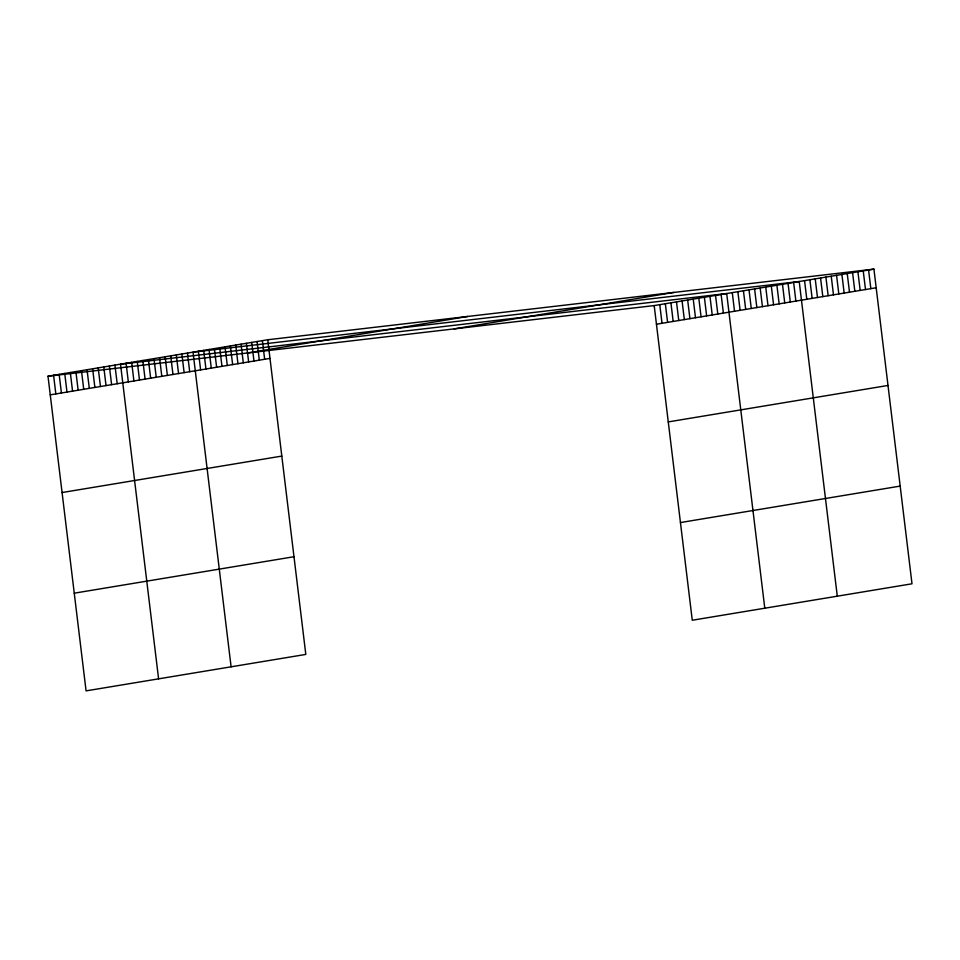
<?xml version="1.0" encoding="UTF-8"?>
<svg xmlns="http://www.w3.org/2000/svg" width="960" height="960" viewBox="0 0 960 960"><rect width="100%" height="100%" fill="white"/><g stroke="black" fill="none" stroke-linecap="round" stroke-linejoin="round"><path stroke-width="1.44" d="M267.732 339.756L305.808 654.42L86.076 690.876L48 376.212L267.732 339.756L873.924 269.124L912 583.788L692.268 620.244L654.192 305.58L873.924 269.124M248.04 352.908L467.772 316.452M50.256 394.848L269.988 358.392M454.152 328.884L673.884 292.428M656.448 324.216L876.18 287.76M62.076 492.54L281.808 456.084M668.268 421.908L888 385.452M74.256 593.184L293.988 556.728M680.448 522.552L900.18 486.096M48 376.212L654.192 305.58M868.584 270.012L870.84 288.648M863.244 270.9L865.5 289.536M857.916 271.776L860.172 290.424M852.576 272.664L854.832 291.3M847.236 273.552L849.492 292.188M841.908 274.44L844.164 293.076M836.568 275.316L838.824 293.964M831.228 276.204L833.484 294.852M825.9 277.092L828.156 295.728M820.56 277.98L822.816 296.616M815.22 278.868L817.476 297.504M809.88 279.744L812.136 298.392M804.552 280.632L806.808 299.268M837.288 596.184L799.212 281.52L193.02 352.152L231.096 666.816M793.632 282.444L795.888 301.08M788.052 283.368L790.308 302.004M782.484 284.292L784.74 302.94M776.904 285.216L779.16 303.864M771.324 286.14L773.58 304.788M765.744 287.076L768 305.712M760.164 288L762.42 306.636M754.596 288.924L756.84 307.56M749.016 289.848L751.272 308.484M743.436 290.772L745.692 309.408M737.856 291.696L740.112 310.344M732.276 292.62L734.532 311.268M764.784 608.208L726.696 293.544L120.516 364.188L158.592 678.852M721.128 294.48L723.384 313.116M715.548 295.404L717.804 314.04M709.968 296.328L712.224 314.964M704.388 297.252L706.644 315.888M698.808 298.176L701.064 316.812M693.24 299.1L695.484 317.736M687.66 300.024L689.916 318.672M682.08 300.948L684.336 319.596M676.5 301.872L678.756 320.52M670.92 302.808L673.176 321.444M665.34 303.732L667.596 322.368M659.772 304.656L662.028 323.292M262.392 340.644L264.648 359.28M257.064 341.532L259.32 360.168M251.724 342.408L253.98 361.056M246.384 343.296L248.64 361.944M241.056 344.184L243.312 362.82M235.716 345.072L237.972 363.708M230.376 345.96L232.632 364.596M225.036 346.836L227.292 365.484M219.708 347.724L221.964 366.36M214.368 348.612L216.624 367.248M209.028 349.5L211.284 368.136M203.7 350.388L205.956 369.024M198.36 351.264L200.616 369.912M187.44 353.076L189.696 371.724M181.872 354L184.128 372.648M176.292 354.924L178.548 373.572M170.712 355.86L172.968 374.496M165.132 356.784L167.388 375.42M159.552 357.708L161.808 376.344M153.984 358.632L156.24 377.268M148.404 359.556L150.66 378.192M142.824 360.48L145.08 379.116M137.244 361.404L139.5 380.052M131.664 362.328L133.92 380.976M126.084 363.252L128.34 381.9M114.936 365.112L117.192 383.748M109.356 366.036L111.612 384.672M103.776 366.96L106.032 385.596M98.196 367.884L100.452 386.52M92.628 368.808L94.884 387.456M87.048 369.732L89.304 388.38M81.468 370.656L83.724 389.304M75.888 371.592L78.144 390.228M70.308 372.516L72.564 391.152M64.728 373.44L66.984 392.076M59.16 374.364L61.416 393M53.58 375.288L55.836 393.924"/></g></svg>
